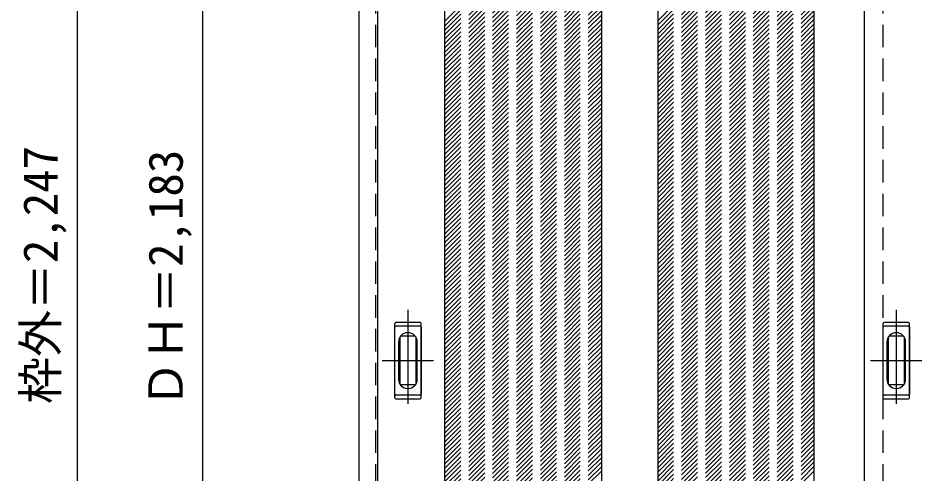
# Model space of a CAD drawing. Units: millimetres, scale not verified. Extents: x -1744 to 1232, y -1756 to 1156.
# Drawn here: x -1744 to -301, y -302 to 427 of the extents above; entities that cross this region are included whole.
import ezdxf
from ezdxf.enums import TextEntityAlignment as Align

# ---------------------------------------------------------------- set-up
doc = ezdxf.new("R2010")
doc.units = ezdxf.units.MM
doc.header["$LTSCALE"] = 30
doc.linetypes.add('CHAIN1', pattern=[8, 5, -1, 1, -1])
doc.linetypes.add('DASHED1', pattern=[1.8, 1.2, -0.6])
doc.layers.add('0-0', color=4, linetype='DASHED1')
doc.layers.add('0-1_寸法', color=7, linetype='Continuous')
doc.styles.add('ＭＳ ゴシック', font='')
doc.styles.get('ＭＳ ゴシック').set_extended_font_data('MS Gothic')

msp = doc.modelspace()

# ---------------------------------------------------------------- linework, layer by layer
at = {"layer": '0-0', "color": 3, "linetype": 'Continuous'}
for p, q in [((-1199.92, -1098.19), (-1199.92, 1148.81)), ((-1169.92, -1098.19), (-1169.92, 1148.81)), ((-1062.92, -1078.19), (-1062.92, 1104.81)), ((-472.92, -1078.19), (-472.92, 1104.81)), ((-392.92, 1104.81), (-392.92, -1078.19)), ((-812.92, 969.81), (-812.92, -928.19)), ((-722.92, 969.81), (-722.92, -928.19)), ((-1142.92, -180.19), (-1142.92, -61.19)), ((-1142.92, -174.19), (-1142.92, -67.19)), ((-1102.42, -59.69), (-1141.42, -59.69)), ((-1102.42, -65.69), (-1141.42, -65.69)), ((-1100.92, -180.19), (-1100.92, -61.19)), ((-1100.92, -67.19), (-1100.92, -174.19)), ((-362.92, -180.19), (-362.92, -61.19)), ((-362.92, -174.19), (-362.92, -67.19)), ((-322.42, -59.69), (-361.42, -59.69)), ((-322.42, -65.69), (-361.42, -65.69)), ((-320.92, -180.19), (-320.92, -61.19)), ((-320.92, -67.19), (-320.92, -174.19)), ((-1102.42, -175.69), (-1141.42, -175.69)), ((-1141.42, -181.69), (-1102.42, -181.69)), ((-322.42, -175.69), (-361.42, -175.69)), ((-361.42, -181.69), (-322.42, -181.69))]:
    msp.add_line(p, q, dxfattribs=at)
at = {"layer": '0-0'}
for p, q in [((-1172.92, -1078.19), (-1172.92, 1104.81)), ((-362.92, -1078.19), (-362.92, 1104.81)), ((-1062.92, 421.46), (-812.92, 671.46)), ((-1062.92, 414.39), (-812.92, 664.39)), ((-722.92, 422.05), (-472.92, 672.05)), ((-722.92, 414.98), (-472.92, 664.98)), ((-1062.92, 407.32), (-812.92, 657.32)), ((-1062.92, 400.25), (-812.92, 650.25)), ((-722.92, 407.91), (-472.92, 657.91)), ((-722.92, 400.84), (-472.92, 650.84)), ((-1062.92, 393.18), (-812.92, 643.18)), ((-1062.92, 386.11), (-812.92, 636.11)), ((-722.92, 393.77), (-472.92, 643.77)), ((-722.92, 386.7), (-472.92, 636.7)), ((-1062.92, 379.04), (-812.92, 629.04)), ((-1062.92, 371.97), (-812.92, 621.97)), ((-722.92, 379.63), (-472.92, 629.63)), ((-722.92, 372.55), (-472.92, 622.55)), ((-1062.92, 364.89), (-812.92, 614.89)), ((-1062.92, 357.82), (-812.92, 607.82)), ((-722.92, 365.48), (-472.92, 615.48)), ((-722.92, 358.41), (-472.92, 608.41)), ((-1062.92, 350.75), (-812.92, 600.75)), ((-1062.92, 343.68), (-812.92, 593.68)), ((-722.92, 351.34), (-472.92, 601.34)), ((-722.92, 344.27), (-472.92, 594.27)), ((-1062.92, 336.61), (-812.92, 586.61)), ((-1062.92, 329.54), (-812.92, 579.54)), ((-722.92, 337.2), (-472.92, 587.2)), ((-722.92, 330.13), (-472.92, 580.13)), ((-1062.92, 322.47), (-812.92, 572.47)), ((-1062.92, 315.4), (-812.92, 565.4)), ((-722.92, 323.06), (-472.92, 573.06)), ((-722.92, 315.99), (-472.92, 565.99)), ((-1062.92, 308.33), (-812.92, 558.33)), ((-1062.92, 301.26), (-812.92, 551.26)), ((-722.92, 308.92), (-472.92, 558.92)), ((-722.92, 301.84), (-472.92, 551.84)), ((-1062.92, 294.18), (-812.92, 544.18)), ((-1062.92, 287.11), (-812.92, 537.11)), ((-722.92, 294.77), (-472.92, 544.77)), ((-722.92, 287.7), (-472.92, 537.7)), ((-1062.92, 280.04), (-812.92, 530.04)), ((-1062.92, 272.97), (-812.92, 522.97)), ((-722.92, 280.63), (-472.92, 530.63)), ((-722.92, 273.56), (-472.92, 523.56)), ((-1062.92, 265.9), (-812.92, 515.9)), ((-1062.92, 258.83), (-812.92, 508.83)), ((-722.92, 266.49), (-472.92, 516.49)), ((-722.92, 259.42), (-472.92, 509.42)), ((-1062.92, 251.76), (-812.92, 501.76)), ((-1062.92, 244.69), (-812.92, 494.69)), ((-722.92, 252.35), (-472.92, 502.35)), ((-722.92, 245.28), (-472.92, 495.28)), ((-1062.92, 237.62), (-812.92, 487.62)), ((-1062.92, 230.54), (-812.92, 480.54)), ((-722.92, 238.2), (-472.92, 488.2)), ((-722.92, 231.13), (-472.92, 481.13)), ((-1062.92, 223.47), (-812.92, 473.47)), ((-1062.92, 216.4), (-812.92, 466.4)), ((-722.92, 224.06), (-472.92, 474.06)), ((-722.92, 216.99), (-472.92, 466.99)), ((-1062.92, 209.33), (-812.92, 459.33)), ((-1062.92, 202.26), (-812.92, 452.26)), ((-722.92, 209.92), (-472.92, 459.92)), ((-722.92, 202.85), (-472.92, 452.85)), ((-1062.92, 195.19), (-812.92, 445.19)), ((-1062.92, 188.12), (-812.92, 438.12)), ((-722.92, 195.78), (-472.92, 445.78)), ((-722.92, 188.71), (-472.92, 438.71)), ((-1062.92, 181.05), (-812.92, 431.05)), ((-1062.92, 173.98), (-812.92, 423.98)), ((-722.92, 181.64), (-472.92, 431.64)), ((-722.92, 174.56), (-472.92, 424.56)), ((-1062.92, 166.91), (-812.92, 416.91)), ((-1062.92, 159.83), (-812.92, 409.83)), ((-722.92, 167.49), (-472.92, 417.49)), ((-722.92, 160.42), (-472.92, 410.42)), ((-1062.92, 152.76), (-812.92, 402.76)), ((-1062.92, 145.69), (-812.92, 395.69)), ((-722.92, 153.35), (-472.92, 403.35)), ((-722.92, 146.28), (-472.92, 396.28)), ((-1062.92, 138.62), (-812.92, 388.62)), ((-1062.92, 131.55), (-812.92, 381.55)), ((-722.92, 139.21), (-472.92, 389.21)), ((-722.92, 132.14), (-472.92, 382.14)), ((-1062.92, 124.48), (-812.92, 374.48)), ((-1062.92, 117.41), (-812.92, 367.41)), ((-722.92, 125.07), (-472.92, 375.07)), ((-722.92, 118), (-472.92, 368)), ((-722.92, 110.93), (-472.92, 360.93)), ((-1062.92, 110.34), (-812.92, 360.34)), ((-1062.92, 103.27), (-812.92, 353.27)), ((-722.92, 103.85), (-472.92, 353.85)), ((-722.92, 96.78), (-472.92, 346.78)), ((-1062.92, 96.19), (-812.92, 346.19)), ((-1062.92, 89.12), (-812.92, 339.12)), ((-1062.92, 82.05), (-812.92, 332.05)), ((-722.92, 89.71), (-472.92, 339.71)), ((-722.92, 82.64), (-472.92, 332.64)), ((-1062.92, 74.98), (-812.92, 324.98)), ((-1062.92, 67.91), (-812.92, 317.91)), ((-722.92, 75.57), (-472.92, 325.57)), ((-722.92, 68.5), (-472.92, 318.5)), ((-1062.92, 60.84), (-812.92, 310.84)), ((-1062.92, 53.77), (-812.92, 303.77)), ((-722.92, 61.43), (-472.92, 311.43)), ((-722.92, 54.36), (-472.92, 304.36)), ((-1062.92, 46.7), (-812.92, 296.7)), ((-1062.92, 39.63), (-812.92, 289.63)), ((-722.92, 47.29), (-472.92, 297.29)), ((-722.92, 40.21), (-472.92, 290.21)), ((-1062.92, 32.55), (-812.92, 282.55)), ((-1062.92, 25.48), (-812.92, 275.48)), ((-722.92, 33.14), (-472.92, 283.14)), ((-722.92, 26.07), (-472.92, 276.07)), ((-1062.92, 18.41), (-812.92, 268.41)), ((-1062.92, 11.34), (-812.92, 261.34)), ((-722.92, 19), (-472.92, 269)), ((-722.92, 11.93), (-472.92, 261.93)), ((-1062.92, 4.27), (-812.92, 254.27)), ((-1062.92, -2.8), (-812.92, 247.2)), ((-722.92, 4.86), (-472.92, 254.86)), ((-722.92, -2.21), (-472.92, 247.79)), ((-1062.92, -9.87), (-812.92, 240.13)), ((-1062.92, -16.94), (-812.92, 233.06)), ((-722.92, -9.28), (-472.92, 240.72)), ((-722.92, -16.35), (-472.92, 233.65)), ((-1062.92, -24.01), (-812.92, 225.99)), ((-1062.92, -31.08), (-812.92, 218.92)), ((-722.92, -23.43), (-472.92, 226.57)), ((-722.92, -30.5), (-472.92, 219.5)), ((-1062.92, -38.16), (-812.92, 211.84)), ((-1062.92, -45.23), (-812.92, 204.77)), ((-722.92, -37.57), (-472.92, 212.43)), ((-722.92, -44.64), (-472.92, 205.36)), ((-1062.92, -52.3), (-812.92, 197.7)), ((-1062.92, -59.37), (-812.92, 190.63)), ((-722.92, -51.71), (-472.92, 198.29)), ((-722.92, -58.78), (-472.92, 191.22)), ((-1062.92, -66.44), (-812.92, 183.56)), ((-1062.92, -73.51), (-812.92, 176.49)), ((-722.92, -65.85), (-472.92, 184.15)), ((-722.92, -72.92), (-472.92, 177.08)), ((-1062.92, -80.58), (-812.92, 169.42)), ((-1062.92, -87.65), (-812.92, 162.35)), ((-722.92, -79.99), (-472.92, 170.01)), ((-722.92, -87.06), (-472.92, 162.94)), ((-1062.92, -94.72), (-812.92, 155.28)), ((-1062.92, -101.8), (-812.92, 148.2)), ((-722.92, -94.14), (-472.92, 155.86)), ((-722.92, -101.21), (-472.92, 148.79)), ((-1062.92, -108.87), (-812.92, 141.13)), ((-1062.92, -115.94), (-812.92, 134.06)), ((-722.92, -108.28), (-472.92, 141.72)), ((-722.92, -115.35), (-472.92, 134.65)), ((-1062.92, -123.01), (-812.92, 126.99)), ((-1062.92, -130.08), (-812.92, 119.92)), ((-722.92, -122.42), (-472.92, 127.58)), ((-722.92, -129.49), (-472.92, 120.51)), ((-1062.92, -137.15), (-812.92, 112.85)), ((-1062.92, -144.22), (-812.92, 105.78)), ((-722.92, -136.56), (-472.92, 113.44)), ((-722.92, -143.63), (-472.92, 106.37)), ((-1062.92, -151.29), (-812.92, 98.71)), ((-1062.92, -158.36), (-812.92, 91.64)), ((-722.92, -150.7), (-472.92, 99.3)), ((-722.92, -157.78), (-472.92, 92.22)), ((-1062.92, -165.44), (-812.92, 84.56)), ((-1062.92, -172.51), (-812.92, 77.49)), ((-722.92, -164.85), (-472.92, 85.15)), ((-722.92, -171.92), (-472.92, 78.08)), ((-1062.92, -179.58), (-812.92, 70.42)), ((-1062.92, -186.65), (-812.92, 63.35)), ((-722.92, -178.99), (-472.92, 71.01)), ((-722.92, -186.06), (-472.92, 63.94)), ((-1062.92, -193.72), (-812.92, 56.28)), ((-1062.92, -200.79), (-812.92, 49.21)), ((-722.92, -193.13), (-472.92, 56.87)), ((-722.92, -200.2), (-472.92, 49.8)), ((-1062.92, -207.86), (-812.92, 42.14)), ((-1062.92, -214.93), (-812.92, 35.07)), ((-722.92, -207.27), (-472.92, 42.73)), ((-722.92, -214.34), (-472.92, 35.66)), ((-1062.92, -222), (-812.92, 28)), ((-1062.92, -229.07), (-812.92, 20.93)), ((-722.92, -221.41), (-472.92, 28.59)), ((-722.92, -228.49), (-472.92, 21.51)), ((-722.92, -235.56), (-472.92, 14.44)), ((-1062.92, -236.15), (-812.92, 13.85)), ((-1062.92, -243.22), (-812.92, 6.78)), ((-722.92, -242.63), (-472.92, 7.37)), ((-722.92, -249.7), (-472.92, 0.3)), ((-1062.92, -250.29), (-812.92, -0.29)), ((-1062.92, -257.36), (-812.92, -7.36)), ((-1062.92, -264.43), (-812.92, -14.43)), ((-722.92, -256.77), (-472.92, -6.77)), ((-722.92, -263.84), (-472.92, -13.84)), ((-1062.92, -271.5), (-812.92, -21.5)), ((-1062.92, -278.57), (-812.92, -28.57)), ((-722.92, -270.91), (-472.92, -20.91)), ((-722.92, -277.98), (-472.92, -27.98)), ((-1062.92, -285.64), (-812.92, -35.64)), ((-1062.92, -292.71), (-812.92, -42.71)), ((-722.92, -285.05), (-472.92, -35.05)), ((-722.92, -292.13), (-472.92, -42.13)), ((-1062.92, -299.79), (-812.92, -49.79)), ((-1062.92, -306.86), (-812.92, -56.86)), ((-722.92, -299.2), (-472.92, -49.2)), ((-722.92, -306.27), (-472.92, -56.27)), ((-1062.92, -313.93), (-812.92, -63.93)), ((-1062.92, -321), (-812.92, -71)), ((-722.92, -313.34), (-472.92, -63.34)), ((-722.92, -320.41), (-472.92, -70.41)), ((-1062.92, -328.07), (-812.92, -78.07)), ((-1062.92, -335.14), (-812.92, -85.14)), ((-722.92, -327.48), (-472.92, -77.48)), ((-722.92, -334.55), (-472.92, -84.55)), ((-1062.92, -342.21), (-812.92, -92.21)), ((-1062.92, -349.28), (-812.92, -99.28)), ((-722.92, -341.62), (-472.92, -91.62)), ((-722.92, -348.69), (-472.92, -98.69)), ((-1062.92, -356.35), (-812.92, -106.35)), ((-1062.92, -363.43), (-812.92, -113.43)), ((-722.92, -355.77), (-472.92, -105.77)), ((-722.92, -362.84), (-472.92, -112.84)), ((-1062.92, -370.5), (-812.92, -120.5)), ((-1062.92, -377.57), (-812.92, -127.57)), ((-722.92, -369.91), (-472.92, -119.91)), ((-722.92, -376.98), (-472.92, -126.98)), ((-1062.92, -384.64), (-812.92, -134.64)), ((-1062.92, -391.71), (-812.92, -141.71)), ((-722.92, -384.05), (-472.92, -134.05)), ((-722.92, -391.12), (-472.92, -141.12)), ((-1062.92, -398.78), (-812.92, -148.78)), ((-1062.92, -405.85), (-812.92, -155.85)), ((-722.92, -398.19), (-472.92, -148.19)), ((-722.92, -405.26), (-472.92, -155.26)), ((-1062.92, -412.92), (-812.92, -162.92)), ((-1062.92, -419.99), (-812.92, -169.99)), ((-722.92, -412.33), (-472.92, -162.33)), ((-722.92, -419.4), (-472.92, -169.4)), ((-1062.92, -427.06), (-812.92, -177.06)), ((-1062.92, -434.14), (-812.92, -184.14)), ((-722.92, -426.48), (-472.92, -176.48)), ((-722.92, -433.55), (-472.92, -183.55)), ((-1062.92, -441.21), (-812.92, -191.21)), ((-1062.92, -448.28), (-812.92, -198.28)), ((-722.92, -440.62), (-472.92, -190.62)), ((-722.92, -447.69), (-472.92, -197.69)), ((-1062.92, -455.35), (-812.92, -205.35)), ((-1062.92, -462.42), (-812.92, -212.42)), ((-722.92, -454.76), (-472.92, -204.76)), ((-722.92, -461.83), (-472.92, -211.83)), ((-1062.92, -469.49), (-812.92, -219.49)), ((-1062.92, -476.56), (-812.92, -226.56)), ((-722.92, -468.9), (-472.92, -218.9)), ((-722.92, -475.97), (-472.92, -225.97)), ((-1062.92, -483.63), (-812.92, -233.63)), ((-1062.92, -490.7), (-812.92, -240.7)), ((-722.92, -483.04), (-472.92, -233.04)), ((-722.92, -490.12), (-472.92, -240.12)), ((-1062.92, -497.78), (-812.92, -247.78)), ((-1062.92, -504.85), (-812.92, -254.85)), ((-722.92, -497.19), (-472.92, -247.19)), ((-722.92, -504.26), (-472.92, -254.26)), ((-1062.92, -511.92), (-812.92, -261.92)), ((-1062.92, -518.99), (-812.92, -268.99)), ((-722.92, -511.33), (-472.92, -261.33)), ((-722.92, -518.4), (-472.92, -268.4)), ((-1062.92, -526.06), (-812.92, -276.06)), ((-1062.92, -533.13), (-812.92, -283.13)), ((-722.92, -525.47), (-472.92, -275.47)), ((-722.92, -532.54), (-472.92, -282.54)), ((-1062.92, -540.2), (-812.92, -290.2)), ((-1062.92, -547.27), (-812.92, -297.27)), ((-722.92, -539.61), (-472.92, -289.61)), ((-722.92, -546.68), (-472.92, -296.68))]:
    msp.add_line(p, q, dxfattribs=at)
at = {"layer": '0-0', "linetype": 'CHAIN1'}
for p, q in [((-1121.92, -39.69), (-1121.92, -201.69)), ((-341.92, -39.69), (-341.92, -201.69)), ((-1162.92, -120.69), (-1080.92, -120.69)), ((-382.92, -120.69), (-300.92, -120.69))]:
    msp.add_line(p, q, dxfattribs=at)
at = {"layer": '0-0', "color": 7, "linetype": 'Continuous'}
for p, q in [((-1134.42, -158.19), (-1134.42, -83.19)), ((-1110.92, -81.69), (-1132.92, -81.69)), ((-1109.42, -83.19), (-1109.42, -158.19)), ((-354.42, -158.19), (-354.42, -83.19)), ((-330.92, -81.69), (-352.92, -81.69)), ((-329.42, -83.19), (-329.42, -158.19)), ((-1136.92, -91.09), (-1136.92, -150.29)), ((-1106.92, -150.29), (-1106.92, -91.09)), ((-356.92, -91.09), (-356.92, -150.29)), ((-326.92, -150.29), (-326.92, -91.09)), ((-1110.92, -159.69), (-1132.92, -159.69)), ((-330.92, -159.69), (-352.92, -159.69))]:
    msp.add_line(p, q, dxfattribs=at)
at = {"layer": '0-0', "color": 3, "linetype": 'Continuous'}
for centre, start, end in [((-1141.42, -61.19), 90, 180), ((-1141.42, -67.19), 90, 180), ((-1102.42, -61.19), 0, 90), ((-1102.42, -67.19), 0, 90), ((-361.42, -61.19), 90, 180), ((-361.42, -67.19), 90, 180), ((-322.42, -61.19), 0, 90), ((-322.42, -67.19), 0, 90), ((-1141.42, -174.19), 180, 270), ((-1141.42, -180.19), 180, 270), ((-1102.42, -174.19), 270, 0), ((-1102.42, -180.19), 270, 0), ((-361.42, -174.19), 180, 270), ((-361.42, -180.19), 180, 270), ((-322.42, -174.19), 270, 0), ((-322.42, -180.19), 270, 0)]:
    msp.add_arc(centre, 1.5, start, end, dxfattribs=at)
at = {"layer": '0-0', "color": 7, "linetype": 'Continuous'}
for centre, radius, start, end in [((-1121.92, -91.09), 15, 0, 180), ((-1132.92, -83.19), 1.5, 90, 180), ((-1110.92, -83.19), 1.5, 0, 90), ((-341.92, -91.09), 15, 0, 180), ((-352.92, -83.19), 1.5, 90, 180), ((-330.92, -83.19), 1.5, 0, 90), ((-1121.92, -150.29), 15, 180, 0), ((-1132.92, -158.19), 1.5, 180, 270), ((-1110.92, -158.19), 1.5, 270, 0), ((-341.92, -150.29), 15, 180, 0), ((-352.92, -158.19), 1.5, 180, 270), ((-330.92, -158.19), 1.5, 270, 0)]:
    msp.add_arc(centre, radius, start, end, dxfattribs=at)
at = {"layer": '0-1_寸法', "color": 4}
for p, q in [((-1649.92, 1148.81), (-1649.92, -1098.19)), ((-1449.92, 1104.81), (-1449.92, -1078.19))]:
    msp.add_line(p, q, dxfattribs=at)

# ---------------------------------------------------------------- texts
at = {"layer": '0-1_寸法', "style": 'ＭＳ ゴシック'}
for s, p in [('枠外＝2,247', (-1664.92, -189.94)), ('ＤＨ＝2,183', (-1464.92, -195.94))]:
    msp.add_text(s, height=54.99, rotation=90, dxfattribs=at).set_placement(p, align=Align.BOTTOM_LEFT)

doc.saveas('drawing.dxf')
